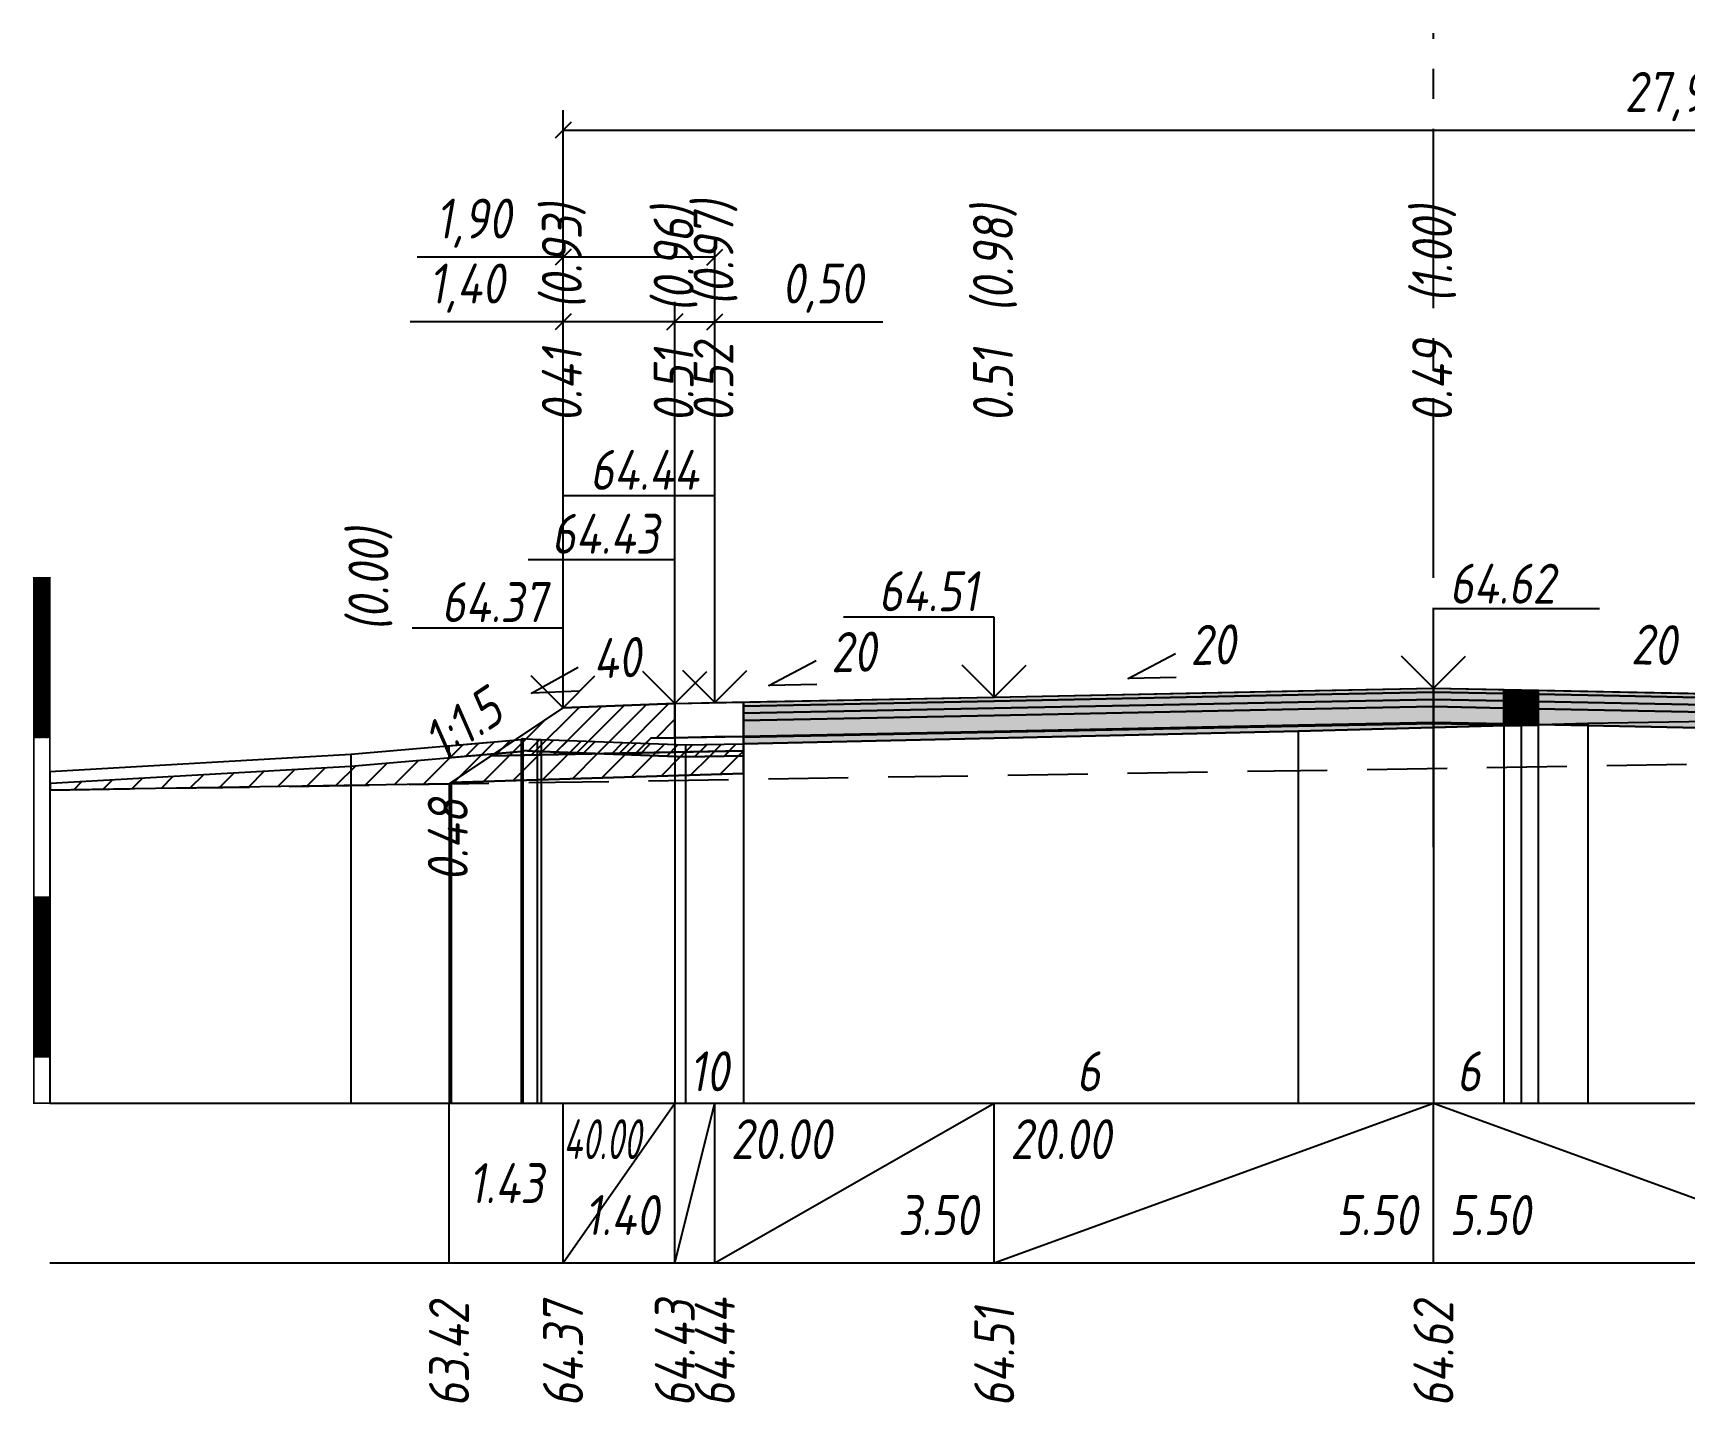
# Model space of a CAD drawing. Extents: x -717 to 1451, y -133302 to 233.
# Drawn here: x 78.9 to 182.4, y -128918.8 to -128833 of the extents above; entities that cross this region are included whole.
import ezdxf
from ezdxf.enums import TextEntityAlignment as Align

# ---------------------------------------------------------------- set-up
doc = ezdxf.new("R2010")
doc.units = 0
doc.linetypes.add('осевая2', pattern=[1.125, 0.75, -0.125, 0.125, -0.125])
doc.linetypes.add('штриховая', pattern=[0.75, 0.5, -0.25])
for name, color, linetype in [('Интерполированный поперечник', 2, 'Continuous'), ('Код_514', 1, 'Continuous'), ('Контур_0', 7, 'Continuous'), ('Контур_2564', 7, 'Continuous'), ('Контур_2660', 7, 'Continuous'), ('Контур_2665', 7, 'Continuous'), ('Контур_400', 7, 'Continuous'), ('Контур_508', 7, 'Continuous'), ('Контур_512', 7, 'Continuous'), ('Контур_513', 7, 'Continuous'), ('Красный поперечник', 1, 'Continuous'), ('Линейка абсолютных высот', 7, 'Continuous'), ('Объём_2501', 7, 'Continuous'), ('Объём_2564', 7, 'Continuous'), ('Объём_2650', 7, 'Continuous'), ('Объём_2660', 7, 'Continuous'), ('Объём_2661', 7, 'Continuous'), ('Объём_2665', 7, 'Continuous'), ('Объём_2666', 7, 'Continuous'), ('Объём_2667', 7, 'Continuous'), ('Объём_2668', 7, 'Continuous'), ('Объём_2669', 7, 'Continuous'), ('Объём_2675', 7, 'Continuous'), ('Объём_2753', 7, 'Continuous'), ('Ось', 1, 'осевая2'), ('Откосы', 7, 'Continuous'), ('Отметки покрытия', 7, 'Continuous'), ('Рабочие отметки', 7, 'Continuous'), ('Рабочие отметки доп.', 7, 'Continuous'), ('Слои выравнивания', 7, 'Continuous'), ('Таблица', 7, 'Continuous'), ('Уклоны проезжей части', 7, 'Continuous'), ('Черный поперечник', 3, 'Continuous')]:
    doc.layers.add(name, color=color, linetype=linetype)
for name, color, linetype, true_color in [('Контур_2540', 2, 'Continuous', 0xffff00), ('Контур_2560', 2, 'Continuous', 0xffff00), ('Контур_2561', 7, 'Continuous', 0xff8040), ('Контур_2562', 3, 'Continuous', 0x00ff00), ('Контур_2563', 7, 'Continuous', 0xff8000), ('Контур_2725', 7, 'Continuous', 0x323232), ('Контур_2736', 4, 'Continuous', 0x00ffff), ('Контур_2737', 4, 'Continuous', 0x00ffff), ('Контур_2738', 4, 'Continuous', 0x00ffff), ('Контур_2739', 4, 'Continuous', 0x00ffff), ('Контур_2741', 4, 'Continuous', 0x00ffff), ('Контур_2742', 4, 'Continuous', 0x00ffff), ('Контур_2743', 4, 'Continuous', 0x00ffff), ('Контур_2744', 7, 'Continuous', 0xa4ffff), ('Контур_2745', 7, 'Continuous', 0xa4ffff), ('Контур_2747', 4, 'Continuous', 0x00ffff), ('Контур_2748', 4, 'Continuous', 0x00ffff), ('Контур_2749', 4, 'Continuous', 0x00ffff), ('Контур_2750', 4, 'Continuous', 0x00ffff), ('Контур_2751', 4, 'Continuous', 0x00ffff), ('Контур_2752', 4, 'Continuous', 0x00ffff), ('Контур_2760', 7, 'Continuous', 0x323232), ('Контур_2761', 7, 'Continuous', 0x323232), ('Контур_2762', 7, 'Continuous', 0x323232), ('Контур_2763', 7, 'Continuous', 0x323232), ('Контур_2764', 7, 'Continuous', 0x323232), ('Контур_2765', 7, 'Continuous', 0x323232), ('Контур_402', 7, 'Continuous', 0xff6464), ('Контур_703', 4, 'Continuous', 0x00ffff), ('Контур_705', 4, 'Continuous', 0x00ffff), ('Контур_707', 4, 'Continuous', 0x00ffff), ('Контур_720', 131, 'Continuous', 0xaaffff), ('Объём_2500', 7, 'Continuous', 0xc0c0c0), ('Объём_2520', 7, 'Continuous', 0x80ffff), ('Объём_2540', 2, 'Continuous', 0xffff00), ('Объём_2560', 2, 'Continuous', 0xffff00), ('Объём_2561', 7, 'Continuous', 0xff8040), ('Объём_2562', 3, 'Continuous', 0x00ff00), ('Объём_2563', 7, 'Continuous', 0xff8000), ('Объём_2570', 7, 'Continuous', 0x80ff00), ('Объём_2600', 7, 'Continuous', 0x808000), ('Объём_2746', 2, 'Continuous', 0xffff00)]:
    doc.layers.add(name, color=color, linetype=linetype, true_color=true_color)
doc.styles.get("Standard").update_dxf_attribs({"font": 'txt', "height": 2.5})
doc.styles.add('М', font='romand.shx', dxfattribs={"width": 0.8, "oblique": 10, "height": 2.5})
doc.dimstyles.new('ISO-25', dxfattribs={"dimtxt": 2.5, "dimasz": 2.5, "dimexe": 1.25, "dimexo": 0.625, "dimtad": 1, "dimtxsty": 'Standard', "dimcen": 2.5, "dimadec": 0, "dimazin": 0, "dimtfac": 1, "dimtmove": 0, "dimatfit": 3, "dimfxl": 1, "dimarcsym": 0})
pattern_1 = [(45.000001252, (0, 0), (-0.026516505928, 0.026516504769), []), (135.00000034, (0, 0), (-0.02651650519, -0.026516505506), [])]

# ---------------------------------------------------------------- blocks, each defined once
blk = doc.blocks.new('_Oblique')
at = {"color": 0, "linetype": 'ByBlock', "lineweight": -2}
blk.add_line((-0.5, -0.5), (0.5, 0.5), dxfattribs=at)
blk = doc.blocks.new('*D4022')
at = {"color": 0, "lineweight": -2, "transparency": 16777216}
for p, q in [((112.14, -128874.68), (112.14, -128849.82)), ((119.14, -128874.4), (119.14, -128849.82)), ((112.14, -128851.07), (102.57, -128851.07)), ((119.14, -128851.07), (112.14, -128851.07))]:
    blk.add_line(p, q, dxfattribs=at)
at = {"layer": 'Defpoints', "color": 0, "transparency": 16777216}
for p in [(119.14, -128851.07), (112.14, -128875.3), (119.14, -128875.02)]:
    blk.add_point(p, dxfattribs=at)
at = {"color": 0, "lineweight": -2, "transparency": 16777216, "rotation": 180}
blk.add_blockref('_Oblique', (112.14, -128851.07), dxfattribs=at)
at = {"color": 0, "lineweight": -2, "transparency": 16777216}
blk.add_blockref('_Oblique', (119.14, -128851.07), dxfattribs=at)
at = {"color": 0, "transparency": 16777216, "insert": (106.11, -128848.96), "char_height": 2.5, "width": 8.75, "attachment_point": 5, "style": 'М'}
blk.add_mtext('1,40', dxfattribs=at)
blk = doc.blocks.new('*D4024')
at = {"color": 0, "lineweight": -2, "transparency": 16777216}
for p, q in [((119.14, -128874.4), (119.14, -128849.82)), ((121.64, -128874.35), (121.64, -128849.82)), ((119.14, -128851.07), (121.64, -128851.07)), ((121.64, -128851.07), (132.16, -128851.07))]:
    blk.add_line(p, q, dxfattribs=at)
at = {"layer": 'Defpoints', "color": 0, "transparency": 16777216}
for p in [(121.64, -128851.07), (121.64, -128874.97), (119.14, -128875.02)]:
    blk.add_point(p, dxfattribs=at)
at = {"color": 0, "lineweight": -2, "transparency": 16777216, "rotation": 180}
blk.add_blockref('_Oblique', (119.14, -128851.07), dxfattribs=at)
at = {"color": 0, "lineweight": -2, "transparency": 16777216}
blk.add_blockref('_Oblique', (121.64, -128851.07), dxfattribs=at)
at = {"color": 0, "transparency": 16777216, "insert": (128.39, -128848.96), "char_height": 2.5, "width": 9.1667, "attachment_point": 5, "style": 'М'}
blk.add_mtext('0,50', dxfattribs=at)
blk = doc.blocks.new('*D4027')
at = {"color": 0, "lineweight": -2, "transparency": 16777216}
for p, q in [((112.14, -128874.68), (112.14, -128845.76)), ((121.64, -128874.35), (121.64, -128845.76)), ((112.14, -128847.01), (103, -128847.01)), ((121.64, -128847.01), (112.14, -128847.01))]:
    blk.add_line(p, q, dxfattribs=at)
at = {"layer": 'Defpoints', "color": 0, "transparency": 16777216}
for p in [(121.64, -128847.01), (121.64, -128874.97), (112.14, -128875.3)]:
    blk.add_point(p, dxfattribs=at)
at = {"color": 0, "lineweight": -2, "transparency": 16777216, "rotation": 180}
blk.add_blockref('_Oblique', (112.14, -128847.01), dxfattribs=at)
at = {"color": 0, "lineweight": -2, "transparency": 16777216}
blk.add_blockref('_Oblique', (121.64, -128847.01), dxfattribs=at)
at = {"color": 0, "transparency": 16777216, "insert": (106.54, -128844.89), "char_height": 2.5, "width": 8.75, "attachment_point": 5, "style": 'М'}
blk.add_mtext('1,90', dxfattribs=at)
blk = doc.blocks.new('*D4028')
at = {"color": 0, "lineweight": -2, "transparency": 16777216}
for p, q in [((112.14, -128874.68), (112.14, -128837.82)), ((251.64, -128875.5), (251.64, -128837.82)), ((112.14, -128839.07), (251.64, -128839.07))]:
    blk.add_line(p, q, dxfattribs=at)
at = {"layer": 'Defpoints', "color": 0, "transparency": 16777216}
for p in [(251.64, -128839.07), (112.14, -128875.3), (251.64, -128876.12)]:
    blk.add_point(p, dxfattribs=at)
at = {"color": 0, "lineweight": -2, "transparency": 16777216, "rotation": 180}
blk.add_blockref('_Oblique', (112.14, -128839.07), dxfattribs=at)
at = {"color": 0, "lineweight": -2, "transparency": 16777216}
blk.add_blockref('_Oblique', (251.64, -128839.07), dxfattribs=at)
at = {"color": 0, "transparency": 16777216, "insert": (181.89, -128836.96), "char_height": 2.5, "width": 12.0833, "attachment_point": 5, "style": 'М'}
blk.add_mtext('27,90', dxfattribs=at)

msp = doc.modelspace()

# ---------------------------------------------------------------- hatches: boundary and pattern name
at = {"layer": 'Линейка абсолютных высот'}
h = msp.add_hatch(dxfattribs=at)
h.set_pattern_fill('ANSI37', scale=0.3, style=0)
h.set_pattern_definition(pattern_1)
h.paths.add_polyline_path([(80, -128877.087), (80, -128867.087), (79, -128867.087), (79, -128877.087)])
h = msp.add_hatch(dxfattribs=at)
h.set_pattern_fill('ANSI37', scale=0.3, style=0)
h.set_pattern_definition(pattern_1)
h.paths.add_polyline_path([(80, -128897.087), (80, -128887.087), (79, -128887.087), (79, -128897.087)])
at = {"layer": 'Объём_2563'}
h = msp.add_hatch(dxfattribs=at)
h.set_pattern_fill('ANSI31', color=256, scale=0.3)
h.paths.add_polyline_path([(112.138, -128875.241), (119.138, -128874.961), (119.138, -128877.111), (117.638, -128877.141), (116.72, -128878.06), (107.638, -128878.241)])
at = {"layer": 'Объём_2570'}
h = msp.add_hatch(dxfattribs=at)
h.set_pattern_fill('ANSI31', color=256, scale=0.2)
h.paths.add_polyline_path([(123.436, -128878.246), (119.808, -128878.303), (110.762, -128877.966), (110.509, -128877.973), (109.619, -128877.919), (109.514, -128877.978), (105, -128878.36), (105, -128877.61), (109.514, -128877.228), (109.619, -128877.169), (110.509, -128877.223), (110.762, -128877.216), (119.808, -128877.553), (123.436, -128877.496)])
h.paths.add_polyline_path([(226.106, -128875.851), (255.116, -128876.033), (255.116, -128876.783), (226.106, -128876.603)])
at = {"layer": 'Объём_2600'}
h = msp.add_hatch(dxfattribs=at)
h.set_pattern_fill('ANSI31', color=6, scale=0.4)
h.paths.add_polyline_path([(80.05, -128879.964), (98.85, -128878.882), (109.514, -128877.978), (109.619, -128877.919), (110.509, -128877.973), (110.762, -128877.966), (119.808, -128878.303), (123.436, -128878.246), (123.436, -128879.357), (105.141, -128879.906), (105, -128880), (80.05, -128880.394)])
h.paths.add_polyline_path([(255.116, -128880.715), (234.138, -128880.086), (234.138, -128876.649), (246.404, -128876.724), (280.116, -128876.953), (280.116, -128877.235), (255.116, -128877.629)])
at = {"layer": 'Слои выравнивания'}
for color, points in [(2, [(123.436, -128874.875), (139.138, -128874.561), (158.163, -128874.181), (166.638, -128874.011), (166.638, -128874.261), (158.163, -128874.431), (139.138, -128874.811), (123.436, -128875.125)]), (3, [(123.436, -128875.125), (139.138, -128874.811), (158.163, -128874.431), (166.638, -128874.261), (166.638, -128874.711), (158.163, -128874.881), (139.138, -128875.261), (123.436, -128875.575)]), (4, [(123.436, -128875.575), (139.138, -128875.261), (158.163, -128874.881), (166.638, -128874.711), (166.638, -128875.161), (158.163, -128875.331), (139.138, -128875.711), (123.436, -128876.025)]), (2, [(166.638, -128874.011), (171.057, -128874.1), (171.057, -128874.35), (166.638, -128874.261)]), (3, [(166.638, -128874.261), (171.057, -128874.35), (171.057, -128874.8), (166.638, -128874.711)]), (4, [(166.638, -128874.711), (171.057, -128874.8), (171.057, -128875.25), (166.638, -128875.161)]), (2, [(171.057, -128874.1), (172.128, -128874.121), (172.128, -128874.371), (171.057, -128874.35)]), (3, [(171.057, -128874.35), (172.128, -128874.371), (172.128, -128874.821), (171.057, -128874.8)]), (4, [(171.057, -128874.8), (172.128, -128874.821), (172.128, -128875.271), (171.057, -128875.25)]), (2, [(172.128, -128874.121), (173.199, -128874.142), (173.199, -128874.392), (172.128, -128874.371)]), (3, [(172.128, -128874.371), (173.199, -128874.392), (173.199, -128874.842), (172.128, -128874.821)]), (4, [(172.128, -128874.821), (173.199, -128874.842), (173.199, -128875.292), (172.128, -128875.271)]), (2, [(173.199, -128874.142), (176.315, -128874.205), (194.138, -128874.561), (199.587, -128874.67), (200.356, -128874.686), (209.808, -128874.875), (211.638, -128874.911), (222.512, -128875.129), (226.106, -128875.201), (226.106, -128875.451), (222.512, -128875.379), (211.638, -128875.161), (209.808, -128875.125), (200.356, -128874.936), (199.587, -128874.92), (194.138, -128874.811), (176.315, -128874.455), (173.199, -128874.392)]), (3, [(173.199, -128874.392), (176.315, -128874.455), (194.138, -128874.811), (199.587, -128874.92), (200.356, -128874.936), (209.808, -128875.125), (211.638, -128875.161), (222.512, -128875.379), (226.106, -128875.451), (226.106, -128875.901), (222.512, -128875.829), (211.638, -128875.611), (209.808, -128875.575), (200.356, -128875.386), (199.587, -128875.37), (194.138, -128875.261), (176.315, -128874.905), (173.199, -128874.842)]), (4, [(173.199, -128874.842), (176.315, -128874.905), (194.138, -128875.261), (199.587, -128875.37), (200.356, -128875.386), (209.808, -128875.575), (211.638, -128875.611), (222.512, -128875.829), (226.106, -128875.901), (226.106, -128876.351), (222.512, -128876.279), (211.638, -128876.061), (209.808, -128876.025), (200.356, -128875.836), (199.587, -128875.82), (194.138, -128875.711), (176.315, -128875.355), (173.199, -128875.292)]), (5, [(123.436, -128876.025), (139.138, -128875.711), (158.163, -128875.331), (166.638, -128875.161), (166.638, -128876.161), (158.163, -128876.331), (139.138, -128876.711), (123.436, -128877.025)]), (5, [(166.638, -128875.161), (171.057, -128875.25), (171.057, -128876.25), (166.638, -128876.161)]), (5, [(171.057, -128875.25), (172.128, -128875.271), (172.128, -128876.271), (171.057, -128876.25)]), (5, [(172.128, -128875.271), (173.199, -128875.292), (173.199, -128876.292), (172.128, -128876.271)]), (5, [(173.199, -128875.292), (176.315, -128875.355), (194.138, -128875.711), (199.587, -128875.82), (200.356, -128875.836), (209.808, -128876.025), (211.638, -128876.061), (222.512, -128876.279), (226.106, -128876.351), (226.106, -128877.351), (222.512, -128877.279), (211.638, -128877.061), (209.808, -128877.025), (200.356, -128876.836), (199.587, -128876.82), (194.138, -128876.711), (176.315, -128876.355), (173.199, -128876.292)]), (7, [(123.436, -128877.025), (139.138, -128876.711), (158.163, -128876.331), (166.638, -128876.161), (166.638, -128876.211), (158.163, -128876.381), (139.138, -128876.761), (123.436, -128877.075)]), (6, [(123.436, -128877.075), (139.138, -128876.761), (158.163, -128876.381), (166.638, -128876.211), (166.638, -128876.467), (158.163, -128876.694), (139.138, -128877.133), (123.436, -128877.496)]), (7, [(166.638, -128876.161), (171.057, -128876.25), (171.057, -128876.3), (166.638, -128876.211)]), (6, [(166.638, -128876.211), (171.057, -128876.3), (171.057, -128876.35), (166.638, -128876.467)]), (7, [(171.057, -128876.25), (172.128, -128876.271), (172.128, -128876.321), (171.057, -128876.3)]), (6, [(171.057, -128876.3), (172.128, -128876.321), (172.128, -128876.371), (171.057, -128876.35)]), (7, [(172.128, -128876.271), (173.199, -128876.292), (173.199, -128876.342), (172.128, -128876.321)])]:
    msp.add_hatch(color=color, dxfattribs=at).paths.add_polyline_path(points)

# ---------------------------------------------------------------- linework, layer by layer
at = {"layer": 'Интерполированный поперечник', "linetype": 'штриховая', "ltscale": 10, "flags": 128}
msp.add_lwpolyline([(80, -128880.395), (280.116, -128877.235)], dxfattribs=at)
at = {"layer": 'Код_514'}
for p, q in [((105, -128910), (105, -128900)), ((112.138, -128910), (112.138, -128900)), ((112.138, -128910), (119.138, -128900)), ((119.138, -128910), (119.138, -128900)), ((119.138, -128910), (121.638, -128900)), ((121.638, -128910), (121.638, -128900)), ((121.638, -128910), (139.138, -128900)), ((139.138, -128910), (139.138, -128900)), ((139.138, -128910), (166.638, -128900)), ((166.638, -128910), (166.638, -128900)), ((166.638, -128900), (194.138, -128910))]:
    msp.add_line(p, q, dxfattribs=at)
at = {"layer": 'Контур_0', "flags": 128}
for points in [[(121.638, -128877.061), (119.138, -128877.111), (119.138, -128874.961), (123.436, -128874.875), (123.436, -128877.025), (121.638, -128877.061), (121.638, -128877.061)], [(112.138, -128875.241), (105, -128880), (105, -128880), (105, -128880), (105, -128880), (105, -128880), (105, -128880), (105, -128880), (105, -128880), (105, -128880), (105, -128880), (105, -128880), (105, -128880), (105, -128880), (105, -128880), (105, -128880)], [(112.138, -128875.241), (105, -128880), (105, -128880), (105, -128880), (105, -128880), (105, -128880), (105, -128880), (105, -128880), (105, -128880), (105, -128880), (105, -128880), (105, -128880), (105, -128880), (105, -128880), (105, -128880), (105, -128880), (105, -128880), (105, -128880), (105, -128880), (105, -128880), (105, -128880), (105, -128880), (105, -128880), (105, -128880), (105, -128880), (105, -128880), (105, -128880), (105, -128880), (105, -128880), (105, -128880)]]:
    msp.add_lwpolyline(points, dxfattribs=at)
at = {"layer": 'Контур_0', "color": 250, "flags": 128}
for points in [[(117.638, -128877.141), (123.436, -128877.025), (123.436, -128877.925), (116.72, -128878.06), (117.638, -128877.141), (117.638, -128877.141)], [(107.638, -128878.241), (116.72, -128878.06), (117.638, -128877.141), (119.138, -128877.111)]]:
    msp.add_lwpolyline(points, dxfattribs=at)
at = {"layer": 'Контур_2540', "flags": 128}
msp.add_lwpolyline([(123.436, -128879.357), (105.141, -128879.906), (107.638, -128878.241), (123.436, -128877.925), (123.436, -128879.357), (123.436, -128879.357)], dxfattribs=at)
at = {"layer": 'Контур_2560', "flags": 128}
msp.add_lwpolyline([(112.138, -128875.241), (112.138, -128875.241), (112.138, -128875.241), (119.138, -128874.961)], dxfattribs=at)
at = {"layer": 'Контур_2561', "flags": 128}
msp.add_lwpolyline([(119.138, -128874.961), (119.138, -128874.961), (112.138, -128875.241), (112.138, -128875.241), (119.138, -128874.961)], dxfattribs=at)
at = {"layer": 'Контур_2562', "flags": 128}
msp.add_lwpolyline([(112.138, -128875.241), (112.138, -128875.241), (112.138, -128875.241), (112.138, -128875.241), (112.138, -128875.241)], dxfattribs=at)
at = {"layer": 'Контур_2563', "color": 250, "flags": 128}
msp.add_lwpolyline([(112.138, -128875.241), (119.138, -128874.961), (119.138, -128877.111), (117.638, -128877.141), (116.72, -128878.06), (107.638, -128878.241), (112.138, -128875.241), (112.138, -128875.241)], dxfattribs=at)
at = {"layer": 'Контур_2564', "flags": 128}
msp.add_lwpolyline([(112.138, -128875.241), (119.138, -128874.961)], dxfattribs=at)
at = {"layer": 'Контур_2660', "flags": 128}
msp.add_lwpolyline([(105.141, -128879.906), (123.436, -128879.357)], dxfattribs=at)
at = {"layer": 'Контур_2665', "flags": 128}
msp.add_lwpolyline([(112.138, -128875.241), (112.138, -128875.241)], dxfattribs=at)
at = {"layer": 'Контур_2725', "flags": 128}
msp.add_lwpolyline([(123.436, -128877.496), (139.138, -128877.133), (158.163, -128876.694), (166.638, -128876.467), (171.057, -128876.35), (172.128, -128876.371), (172.128, -128876.321), (173.199, -128876.342), (173.199, -128876.292), (176.315, -128876.355), (194.138, -128876.711), (199.587, -128876.82), (200.356, -128876.836), (209.808, -128877.025), (211.638, -128877.061), (222.512, -128877.279), (226.106, -128877.351)], dxfattribs=at)
at = {"layer": 'Контур_2736', "flags": 128}
msp.add_lwpolyline([(112.138, -128875.241), (105, -128880)], dxfattribs=at)
at = {"layer": 'Контур_2737', "flags": 128}
msp.add_lwpolyline([(105, -128880), (105, -128880)], dxfattribs=at)
at = {"layer": 'Контур_2738', "flags": 128}
msp.add_lwpolyline([(105, -128880), (105, -128880)], dxfattribs=at)
at = {"layer": 'Контур_2739', "flags": 128}
msp.add_lwpolyline([(105, -128880), (105, -128880)], dxfattribs=at)
at = {"layer": 'Контур_2741', "flags": 128}
msp.add_lwpolyline([(105, -128880), (105, -128880)], dxfattribs=at)
at = {"layer": 'Контур_2742', "flags": 128}
msp.add_lwpolyline([(105, -128880), (105, -128880)], dxfattribs=at)
at = {"layer": 'Контур_2743', "flags": 128}
msp.add_lwpolyline([(105, -128880), (105, -128880)], dxfattribs=at)
at = {"layer": 'Контур_2744', "flags": 128}
msp.add_lwpolyline([(105, -128880), (105, -128880)], dxfattribs=at)
msp.add_lwpolyline([(105, -128880), (105, -128880)], dxfattribs=at)
msp.add_lwpolyline([(105, -128880), (105, -128880)], dxfattribs=at)
msp.add_lwpolyline([(105, -128880), (105, -128880)], dxfattribs=at)
msp.add_lwpolyline([(105, -128880), (105, -128880)], dxfattribs=at)
msp.add_lwpolyline([(105, -128880), (105, -128880)], dxfattribs=at)
at = {"layer": 'Контур_2745', "flags": 128}
msp.add_lwpolyline([(105, -128880), (105, -128880)], dxfattribs=at)
msp.add_lwpolyline([(105, -128880), (105, -128880)], dxfattribs=at)
msp.add_lwpolyline([(105, -128880), (105, -128880)], dxfattribs=at)
msp.add_lwpolyline([(105, -128880), (105, -128880)], dxfattribs=at)
msp.add_lwpolyline([(105, -128880), (105, -128880)], dxfattribs=at)
msp.add_lwpolyline([(105, -128880), (105, -128880)], dxfattribs=at)
at = {"layer": 'Контур_2747', "flags": 128}
msp.add_lwpolyline([(105, -128880), (105, -128880)], dxfattribs=at)
at = {"layer": 'Контур_2748', "flags": 128}
msp.add_lwpolyline([(105, -128880), (105, -128880)], dxfattribs=at)
at = {"layer": 'Контур_2749', "flags": 128}
msp.add_lwpolyline([(105, -128880), (105, -128880)], dxfattribs=at)
at = {"layer": 'Контур_2750', "flags": 128}
msp.add_lwpolyline([(105, -128880), (105, -128880)], dxfattribs=at)
at = {"layer": 'Контур_2751', "flags": 128}
msp.add_lwpolyline([(105, -128880), (105, -128880)], dxfattribs=at)
at = {"layer": 'Контур_2752', "flags": 128}
msp.add_lwpolyline([(105, -128880), (105, -128880)], dxfattribs=at)
at = {"layer": 'Контур_2760', "flags": 128}
msp.add_lwpolyline([(123.436, -128874.875), (139.138, -128874.561), (158.163, -128874.181), (166.638, -128874.011), (171.057, -128874.1), (172.128, -128874.121), (173.199, -128874.142), (176.315, -128874.205), (194.138, -128874.561), (199.587, -128874.67), (200.356, -128874.686), (209.808, -128874.875), (211.638, -128874.911), (222.512, -128875.129), (226.106, -128875.201)], dxfattribs=at)
at = {"layer": 'Контур_2761', "flags": 128}
msp.add_lwpolyline([(123.436, -128875.125), (139.138, -128874.811), (158.163, -128874.431), (166.638, -128874.261), (171.057, -128874.35), (172.128, -128874.371), (173.199, -128874.392), (176.315, -128874.455), (194.138, -128874.811), (199.587, -128874.92), (200.356, -128874.936), (209.808, -128875.125), (211.638, -128875.161), (222.512, -128875.379), (226.106, -128875.451)], dxfattribs=at)
at = {"layer": 'Контур_2762', "flags": 128}
msp.add_lwpolyline([(123.436, -128875.575), (139.138, -128875.261), (158.163, -128874.881), (166.638, -128874.711), (171.057, -128874.8), (172.128, -128874.821), (173.199, -128874.842), (176.315, -128874.905), (194.138, -128875.261), (199.587, -128875.37), (200.356, -128875.386), (209.808, -128875.575), (211.638, -128875.611), (222.512, -128875.829), (226.106, -128875.901)], dxfattribs=at)
at = {"layer": 'Контур_2763', "flags": 128}
msp.add_lwpolyline([(123.436, -128876.025), (139.138, -128875.711), (158.163, -128875.331), (166.638, -128875.161), (171.057, -128875.25), (172.128, -128875.271), (173.199, -128875.292), (176.315, -128875.355), (194.138, -128875.711), (199.587, -128875.82), (200.356, -128875.836), (209.808, -128876.025), (211.638, -128876.061), (222.512, -128876.279), (226.106, -128876.351)], dxfattribs=at)
at = {"layer": 'Контур_2764', "flags": 128}
msp.add_lwpolyline([(123.436, -128877.025), (139.138, -128876.711), (158.163, -128876.331), (166.638, -128876.161), (171.057, -128876.25), (172.128, -128876.271), (173.199, -128876.292)], dxfattribs=at)
at = {"layer": 'Контур_2765', "flags": 128}
msp.add_lwpolyline([(123.436, -128877.075), (139.138, -128876.761), (158.163, -128876.381), (166.638, -128876.211), (171.057, -128876.3), (172.128, -128876.321)], dxfattribs=at)
at = {"layer": 'Контур_400', "flags": 128}
for points in [[(119.138, -128874.961), (121.638, -128874.911), (121.638, -128874.911), (121.638, -128874.911), (121.638, -128874.911), (121.638, -128874.911), (121.638, -128874.911), (139.138, -128874.561), (166.638, -128874.011)], [(166.638, -128874.011), (194.138, -128874.561), (211.638, -128874.911), (211.638, -128874.911), (211.638, -128874.911), (211.638, -128874.911), (231.638, -128875.311), (231.638, -128875.311), (234.138, -128875.361)]]:
    msp.add_lwpolyline(points, dxfattribs=at)
at = {"layer": 'Контур_402', "flags": 128}
msp.add_lwpolyline([(105.141, -128879.906), (123.436, -128879.357), (123.436, -128877.496), (158.163, -128876.694), (166.638, -128876.467), (171.057, -128876.35), (172.128, -128876.371), (172.128, -128876.321), (173.199, -128876.342), (173.199, -128876.292), (226.106, -128877.351), (226.106, -128875.201), (231.638, -128875.311), (234.138, -128875.361), (234.138, -128880.086), (255.116, -128880.715)], dxfattribs=at)
at = {"layer": 'Контур_508', "flags": 128}
msp.add_lwpolyline([(105, -128880), (105.141, -128879.906), (123.436, -128879.357), (123.436, -128877.496), (158.163, -128876.694), (166.638, -128876.467), (171.057, -128876.35), (172.128, -128876.371), (172.128, -128876.321), (173.199, -128876.342), (173.199, -128876.292), (226.106, -128877.351), (226.106, -128875.201), (231.638, -128875.311), (234.138, -128875.361), (234.138, -128880.086), (255.116, -128880.715)], dxfattribs=at)
at = {"layer": 'Контур_512', "flags": 128}
msp.add_lwpolyline([(105, -128880), (105.141, -128879.906), (123.436, -128879.357)], dxfattribs=at)
at = {"layer": 'Контур_513', "flags": 128}
msp.add_lwpolyline([(105, -128880), (105.141, -128879.906), (123.436, -128879.357), (123.436, -128877.496), (158.163, -128876.694), (166.638, -128876.467), (171.057, -128876.35), (172.128, -128876.371), (172.128, -128876.321), (173.199, -128876.342), (173.199, -128876.292), (226.106, -128877.351), (226.106, -128875.201), (231.638, -128875.311), (234.138, -128875.361), (234.138, -128880.086), (255.116, -128880.715)], dxfattribs=at)
at = {"layer": 'Контур_703', "flags": 128}
for points in [[(112.138, -128875.241), (105, -128880)], [(105, -128880), (105, -128880)]]:
    msp.add_lwpolyline(points, dxfattribs=at)
at = {"layer": 'Контур_705', "flags": 128}
msp.add_lwpolyline([(105, -128880), (105, -128880)], dxfattribs=at)
at = {"layer": 'Контур_707', "flags": 128}
msp.add_lwpolyline([(105, -128880), (105, -128880)], dxfattribs=at)
at = {"layer": 'Контур_720', "flags": 128}
msp.add_lwpolyline([(105, -128880), (105, -128880)], dxfattribs=at)
at = {"layer": 'Красный поперечник'}
for p, q in [((112.138, -128875.241), (119.138, -128874.961)), ((119.138, -128874.961), (121.638, -128874.911)), ((121.638, -128874.911), (139.138, -128874.561)), ((139.138, -128874.561), (166.638, -128874.011)), ((166.638, -128874.011), (194.138, -128874.561)), ((105, -128880), (112.138, -128875.241)), ((105, -128880), (105, -128900)), ((105.141, -128879.906), (105.141, -128900)), ((123.436, -128879.357), (123.436, -128900))]:
    msp.add_line(p, q, dxfattribs=at)
at = {"layer": 'Линейка абсолютных высот', "color": 7, "const_width": 0.1, "flags": 128}
for points in [[(80, -128877.087), (80, -128867.087), (79, -128867.087), (79, -128877.087), (80, -128877.087)], [(80, -128887.087), (80, -128877.087), (79, -128877.087), (79, -128887.087), (80, -128887.087)], [(80, -128897.087), (80, -128887.087), (79, -128887.087), (79, -128897.087), (80, -128897.087)], [(80, -128900), (80, -128897.087), (79, -128897.087), (79, -128900), (80, -128900)]]:
    msp.add_lwpolyline(points, dxfattribs=at)
at = {"layer": 'Объём_2500', "flags": 128}
msp.add_lwpolyline([(121.638, -128877.061), (119.138, -128877.111), (119.138, -128874.961), (123.436, -128874.875), (123.436, -128877.025), (121.638, -128877.061), (121.638, -128877.061)], dxfattribs=at)
at = {"layer": 'Объём_2501', "flags": 128}
for points in [[(119.138, -128874.961), (121.638, -128874.911), (121.638, -128874.911), (121.638, -128874.911), (121.638, -128874.911), (121.638, -128874.911), (121.638, -128874.911), (139.138, -128874.561), (166.638, -128874.011)], [(166.638, -128874.011), (194.138, -128874.561), (211.638, -128874.911), (211.638, -128874.911), (211.638, -128874.911), (211.638, -128874.911), (231.638, -128875.311), (231.638, -128875.311), (234.138, -128875.361)]]:
    msp.add_lwpolyline(points, dxfattribs=at)
at = {"layer": 'Объём_2520', "color": 250, "flags": 128}
msp.add_lwpolyline([(117.638, -128877.141), (123.436, -128877.025), (123.436, -128877.925), (116.72, -128878.06), (117.638, -128877.141), (117.638, -128877.141)], dxfattribs=at)
at = {"layer": 'Объём_2540', "flags": 128}
msp.add_lwpolyline([(123.436, -128879.357), (105.141, -128879.906), (107.638, -128878.241), (123.436, -128877.925), (123.436, -128879.357), (123.436, -128879.357)], dxfattribs=at)
at = {"layer": 'Объём_2560', "flags": 128}
msp.add_lwpolyline([(112.138, -128875.241), (112.138, -128875.241), (112.138, -128875.241), (119.138, -128874.961)], dxfattribs=at)
at = {"layer": 'Объём_2561', "flags": 128}
msp.add_lwpolyline([(119.138, -128874.961), (119.138, -128874.961), (112.138, -128875.241), (112.138, -128875.241), (119.138, -128874.961)], dxfattribs=at)
at = {"layer": 'Объём_2562', "flags": 128}
msp.add_lwpolyline([(112.138, -128875.241), (112.138, -128875.241), (112.138, -128875.241), (112.138, -128875.241), (112.138, -128875.241)], dxfattribs=at)
at = {"layer": 'Объём_2563', "color": 250, "flags": 128}
msp.add_lwpolyline([(112.138, -128875.241), (119.138, -128874.961), (119.138, -128877.111), (117.638, -128877.141), (116.72, -128878.06), (107.638, -128878.241), (112.138, -128875.241), (112.138, -128875.241)], dxfattribs=at)
at = {"layer": 'Объём_2564', "flags": 128}
msp.add_lwpolyline([(112.138, -128875.241), (119.138, -128874.961)], dxfattribs=at)
at = {"layer": 'Объём_2570', "flags": 128}
msp.add_lwpolyline([(123.436, -128878.246), (123.436, -128878.246), (119.808, -128878.303), (110.762, -128877.966), (110.509, -128877.973), (109.619, -128877.919), (109.514, -128877.978), (105, -128878.36), (105, -128877.61), (109.514, -128877.228), (109.619, -128877.169), (110.509, -128877.223), (110.762, -128877.216), (119.808, -128877.553), (123.436, -128877.496), (123.436, -128878.246), (123.436, -128878.246)], dxfattribs=at)
at = {"layer": 'Объём_2650', "color": 6, "flags": 128}
msp.add_lwpolyline([(80.05, -128879.964), (98.85, -128878.882), (109.514, -128877.978), (109.619, -128877.919), (110.509, -128877.973), (110.762, -128877.966), (119.808, -128878.303), (123.436, -128878.246), (123.436, -128879.357), (105.141, -128879.906), (105, -128880), (80.05, -128880.394), (80.05, -128879.964), (80.05, -128879.964)], dxfattribs=at)
at = {"layer": 'Объём_2660', "flags": 128}
msp.add_lwpolyline([(105.141, -128879.906), (123.436, -128879.357)], dxfattribs=at)
at = {"layer": 'Объём_2661', "flags": 128}
msp.add_lwpolyline([(112.138, -128875.241), (105, -128880)], dxfattribs=at)
at = {"layer": 'Объём_2665', "flags": 128}
msp.add_lwpolyline([(112.138, -128875.241), (112.138, -128875.241)], dxfattribs=at)
at = {"layer": 'Объём_2666', "flags": 128}
msp.add_lwpolyline([(112.138, -128875.241), (105, -128880)], dxfattribs=at)
at = {"layer": 'Объём_2667', "flags": 128}
msp.add_lwpolyline([(105, -128880), (105, -128880)], dxfattribs=at)
msp.add_lwpolyline([(105, -128880), (105, -128880)], dxfattribs=at)
at = {"layer": 'Объём_2668', "flags": 128}
msp.add_lwpolyline([(105, -128880), (105, -128880)], dxfattribs=at)
msp.add_lwpolyline([(105, -128880), (105, -128880)], dxfattribs=at)
at = {"layer": 'Объём_2669', "flags": 128}
msp.add_lwpolyline([(105, -128880), (105, -128880)], dxfattribs=at)
msp.add_lwpolyline([(105, -128880), (105, -128880)], dxfattribs=at)
at = {"layer": 'Объём_2675', "flags": 128}
msp.add_lwpolyline([(105, -128880), (105, -128880)], dxfattribs=at)
msp.add_lwpolyline([(105, -128880), (105, -128880)], dxfattribs=at)
msp.add_lwpolyline([(105, -128880), (105, -128880)], dxfattribs=at)
msp.add_lwpolyline([(105, -128880), (105, -128880)], dxfattribs=at)
msp.add_lwpolyline([(105, -128880), (105, -128880)], dxfattribs=at)
msp.add_lwpolyline([(105, -128880), (105, -128880)], dxfattribs=at)
msp.add_lwpolyline([(105, -128880), (105, -128880)], dxfattribs=at)
msp.add_lwpolyline([(105, -128880), (105, -128880)], dxfattribs=at)
msp.add_lwpolyline([(105, -128880), (105, -128880)], dxfattribs=at)
msp.add_lwpolyline([(105, -128880), (105, -128880)], dxfattribs=at)
msp.add_lwpolyline([(105, -128880), (105, -128880)], dxfattribs=at)
msp.add_lwpolyline([(105, -128880), (105, -128880)], dxfattribs=at)
at = {"layer": 'Объём_2746', "flags": 128}
msp.add_lwpolyline([(123.436, -128879.357), (105.141, -128879.906), (107.818, -128878.122), (109.514, -128877.978), (109.619, -128877.919), (110.509, -128877.973), (110.762, -128877.966), (119.808, -128878.303), (123.436, -128878.246), (123.436, -128879.357), (123.436, -128879.357)], dxfattribs=at)
at = {"layer": 'Объём_2753', "flags": 128}
msp.add_lwpolyline([(123.436, -128874.875), (123.436, -128874.875)], dxfattribs=at)
at = {"layer": 'Ось', "ltscale": 15}
msp.add_line((166.638, -128883.971), (166.638, -128832.982), dxfattribs=at)
at = {"layer": 'Откосы', "color": 1, "flags": 128}
for points in [[(150.519, -128873.333), (147.519, -128873.393), (150.489, -128871.834)], [(113.15, -128874.2), (110.153, -128874.32), (113.09, -128872.701)], [(128.019, -128873.783), (125.019, -128873.843), (127.989, -128872.284)]]:
    msp.add_lwpolyline(points, dxfattribs=at)
at = {"layer": 'Отметки покрытия', "color": 1}
for p, q in [((121.638, -128861.961), (112.138, -128861.961)), ((121.638, -128874.911), (121.638, -128861.961)), ((119.138, -128865.961), (109.96, -128865.961)), ((119.138, -128874.961), (119.138, -128865.961)), ((139.138, -128869.561), (129.702, -128869.561)), ((139.138, -128874.561), (139.138, -128869.561)), ((166.638, -128874.011), (166.638, -128869.011)), ((166.638, -128869.011), (177.043, -128869.011)), ((112.138, -128870.241), (102.686, -128870.241)), ((112.138, -128875.241), (112.138, -128870.241)), ((121.638, -128874.911), (119.638, -128872.911)), ((121.638, -128874.911), (123.638, -128872.911)), ((139.138, -128874.561), (137.138, -128872.561)), ((139.138, -128874.561), (141.138, -128872.561)), ((166.638, -128874.011), (164.638, -128872.011)), ((166.638, -128874.011), (168.638, -128872.011)), ((112.138, -128875.241), (110.138, -128873.241)), ((112.138, -128875.241), (114.138, -128873.241)), ((119.138, -128874.961), (117.138, -128872.961)), ((119.138, -128874.961), (121.138, -128872.961))]:
    msp.add_line(p, q, dxfattribs=at)
at = {"layer": 'Слои выравнивания'}
for p, q in [((119.138, -128874.961), (119.138, -128900)), ((123.436, -128874.875), (123.436, -128900)), ((166.638, -128874.011), (166.638, -128900)), ((171.057, -128874.1), (171.057, -128900)), ((172.128, -128874.121), (172.128, -128900)), ((172.128, -128874.121), (172.128, -128900)), ((173.199, -128874.142), (173.199, -128900)), ((173.199, -128874.142), (173.199, -128900))]:
    msp.add_line(p, q, dxfattribs=at)
at = {"layer": 'Слои выравнивания', "color": 2, "flags": 128}
for points in [[(123.436, -128874.875), (139.138, -128874.561), (158.163, -128874.181), (166.638, -128874.011), (166.638, -128874.261), (158.163, -128874.431), (139.138, -128874.811), (123.436, -128875.125)], [(166.638, -128874.011), (171.057, -128874.1), (171.057, -128874.35), (166.638, -128874.261)], [(171.057, -128874.1), (172.128, -128874.121), (172.128, -128874.371), (171.057, -128874.35)], [(172.128, -128874.121), (172.128, -128874.371)], [(172.128, -128874.121), (173.199, -128874.142), (173.199, -128874.392), (172.128, -128874.371)], [(173.199, -128874.142), (173.199, -128874.392)], [(173.199, -128874.142), (176.315, -128874.205), (194.138, -128874.561), (199.587, -128874.67), (200.356, -128874.686), (209.808, -128874.875), (211.638, -128874.911), (222.512, -128875.129), (226.106, -128875.201), (226.106, -128875.451), (222.512, -128875.379), (211.638, -128875.161), (209.808, -128875.125), (200.356, -128874.936), (199.587, -128874.92), (194.138, -128874.811), (176.315, -128874.455), (173.199, -128874.392)]]:
    msp.add_lwpolyline(points, close=True, dxfattribs=at)
at = {"layer": 'Слои выравнивания', "color": 3, "flags": 128}
for points in [[(123.436, -128875.125), (139.138, -128874.811), (158.163, -128874.431), (166.638, -128874.261), (166.638, -128874.711), (158.163, -128874.881), (139.138, -128875.261), (123.436, -128875.575)], [(166.638, -128874.261), (171.057, -128874.35), (171.057, -128874.8), (166.638, -128874.711)], [(171.057, -128874.35), (172.128, -128874.371), (172.128, -128874.821), (171.057, -128874.8)], [(172.128, -128874.371), (172.128, -128874.821)], [(172.128, -128874.371), (173.199, -128874.392), (173.199, -128874.842), (172.128, -128874.821)], [(173.199, -128874.392), (173.199, -128874.842)], [(173.199, -128874.392), (176.315, -128874.455), (194.138, -128874.811), (199.587, -128874.92), (200.356, -128874.936), (209.808, -128875.125), (211.638, -128875.161), (222.512, -128875.379), (226.106, -128875.451), (226.106, -128875.901), (222.512, -128875.829), (211.638, -128875.611), (209.808, -128875.575), (200.356, -128875.386), (199.587, -128875.37), (194.138, -128875.261), (176.315, -128874.905), (173.199, -128874.842)]]:
    msp.add_lwpolyline(points, close=True, dxfattribs=at)
at = {"layer": 'Слои выравнивания', "color": 4, "flags": 128}
for points in [[(123.436, -128875.575), (139.138, -128875.261), (158.163, -128874.881), (166.638, -128874.711), (166.638, -128875.161), (158.163, -128875.331), (139.138, -128875.711), (123.436, -128876.025)], [(166.638, -128874.711), (171.057, -128874.8), (171.057, -128875.25), (166.638, -128875.161)], [(171.057, -128874.8), (172.128, -128874.821), (172.128, -128875.271), (171.057, -128875.25)], [(172.128, -128874.821), (172.128, -128875.271)], [(172.128, -128874.821), (173.199, -128874.842), (173.199, -128875.292), (172.128, -128875.271)], [(173.199, -128874.842), (173.199, -128875.292)], [(173.199, -128874.842), (176.315, -128874.905), (194.138, -128875.261), (199.587, -128875.37), (200.356, -128875.386), (209.808, -128875.575), (211.638, -128875.611), (222.512, -128875.829), (226.106, -128875.901), (226.106, -128876.351), (222.512, -128876.279), (211.638, -128876.061), (209.808, -128876.025), (200.356, -128875.836), (199.587, -128875.82), (194.138, -128875.711), (176.315, -128875.355), (173.199, -128875.292)]]:
    msp.add_lwpolyline(points, close=True, dxfattribs=at)
at = {"layer": 'Слои выравнивания', "color": 5, "flags": 128}
for points in [[(123.436, -128876.025), (139.138, -128875.711), (158.163, -128875.331), (166.638, -128875.161), (166.638, -128876.161), (158.163, -128876.331), (139.138, -128876.711), (123.436, -128877.025)], [(166.638, -128875.161), (171.057, -128875.25), (171.057, -128876.25), (166.638, -128876.161)], [(171.057, -128875.25), (172.128, -128875.271), (172.128, -128876.271), (171.057, -128876.25)], [(172.128, -128875.271), (172.128, -128876.271)], [(172.128, -128875.271), (173.199, -128875.292), (173.199, -128876.292), (172.128, -128876.271)], [(173.199, -128875.292), (173.199, -128876.292)], [(173.199, -128875.292), (176.315, -128875.355), (194.138, -128875.711), (199.587, -128875.82), (200.356, -128875.836), (209.808, -128876.025), (211.638, -128876.061), (222.512, -128876.279), (226.106, -128876.351), (226.106, -128877.351), (222.512, -128877.279), (211.638, -128877.061), (209.808, -128877.025), (200.356, -128876.836), (199.587, -128876.82), (194.138, -128876.711), (176.315, -128876.355), (173.199, -128876.292)]]:
    msp.add_lwpolyline(points, close=True, dxfattribs=at)
at = {"layer": 'Слои выравнивания', "color": 7, "flags": 128}
for points in [[(123.436, -128877.025), (139.138, -128876.711), (158.163, -128876.331), (166.638, -128876.161), (166.638, -128876.211), (158.163, -128876.381), (139.138, -128876.761), (123.436, -128877.075)], [(166.638, -128876.161), (171.057, -128876.25), (171.057, -128876.3), (166.638, -128876.211)], [(171.057, -128876.25), (172.128, -128876.271), (172.128, -128876.321), (171.057, -128876.3)], [(172.128, -128876.271), (172.128, -128876.321)], [(172.128, -128876.271), (173.199, -128876.292), (173.199, -128876.342), (172.128, -128876.321)]]:
    msp.add_lwpolyline(points, close=True, dxfattribs=at)
at = {"layer": 'Слои выравнивания', "color": 6, "flags": 128}
for points in [[(123.436, -128877.075), (139.138, -128876.761), (158.163, -128876.381), (166.638, -128876.211), (166.638, -128876.467), (158.163, -128876.694), (139.138, -128877.133), (123.436, -128877.496)], [(166.638, -128876.211), (171.057, -128876.3), (171.057, -128876.35), (166.638, -128876.467)], [(171.057, -128876.3), (172.128, -128876.321), (172.128, -128876.371), (171.057, -128876.35)]]:
    msp.add_lwpolyline(points, close=True, dxfattribs=at)
at = {"layer": 'Таблица'}
for p, q in [((80, -128900), (280.116, -128900)), ((80, -128910), (280.116, -128910))]:
    msp.add_line(p, q, dxfattribs=at)
at = {"layer": 'Уклоны проезжей части', "color": 1, "flags": 128}
for points in [[(150.519, -128873.333), (147.519, -128873.393), (150.489, -128871.834)], [(113.15, -128874.2), (110.153, -128874.32), (113.09, -128872.701)], [(128.019, -128873.783), (125.019, -128873.843), (127.989, -128872.284)]]:
    msp.add_lwpolyline(points, dxfattribs=at)
at = {"layer": 'Черный поперечник', "color": 7}
for p, q in [((158.163, -128876.694), (158.163, -128900)), ((166.638, -128876.467), (166.638, -128900)), ((176.315, -128876.209), (176.315, -128900)), ((109.514, -128877.228), (109.514, -128900)), ((109.619, -128877.169), (109.619, -128900)), ((110.509, -128877.223), (110.509, -128900)), ((110.762, -128877.216), (110.762, -128900)), ((119.808, -128877.553), (119.808, -128900)), ((123.436, -128877.496), (123.436, -128900)), ((98.85, -128878.132), (98.85, -128900)), ((80, -128879.217), (80, -128900))]:
    msp.add_line(p, q, dxfattribs=at)
at = {"layer": 'Черный поперечник', "flags": 128}
msp.add_lwpolyline([(80, -128879.217), (98.85, -128878.132), (109.514, -128877.228), (109.619, -128877.169), (110.509, -128877.223), (110.762, -128877.216), (119.808, -128877.553), (123.436, -128877.496), (158.163, -128876.694), (166.638, -128876.467), (176.315, -128876.209), (200.356, -128875.807), (209.808, -128875.751), (246.404, -128875.974), (280.116, -128876.202)], dxfattribs=at)

# ---------------------------------------------------------------- texts
at = {"layer": 'Код_514', "style": 'М', "oblique": 10}
for s, width, p in [('40.00', 0.6, (112.152, -128901)), ('20.00', 0.8, (122.638, -128901)), ('20.00', 0.8, (140.138, -128901))]:
    msp.add_text(s, height=2.5, dxfattribs=dict(at, width=width)).set_placement(p, align=Align.TOP_LEFT)
at = {"layer": 'Код_514', "style": 'М', "oblique": 10, "width": 0.8}
msp.add_text('1.43', height=2.5, dxfattribs=at).set_placement((108.569, -128905), align=Align.MIDDLE_CENTER)
for s, p in [('1.40', (118.138, -128909)), ('3.50', (138.138, -128909)), ('5.50', (165.638, -128909))]:
    msp.add_text(s, height=2.5, dxfattribs=at).set_placement(p, align=Align.BOTTOM_RIGHT)
msp.add_text('5.50', height=2.5, dxfattribs=at).set_placement((167.638, -128909), align=Align.BOTTOM_LEFT)
for s, p in [('63.42', (105, -128919.024)), ('64.37', (112.138, -128919.024)), ('64.43', (119.138, -128919.024)), ('64.44', (121.638, -128919.024)), ('64.62', (166.638, -128919.024)), ('64.51', (139.138, -128919.024))]:
    msp.add_text(s, height=2.5, rotation=90, dxfattribs=at).set_placement(p, align=Align.MIDDLE_LEFT)
at = {"layer": 'Откосы', "color": 1, "style": 'М', "oblique": 10, "width": 0.8}
for s, rotation, p in [('40', 2.29061, (115.598, -128874.102)), ('20', 1.14576, (130.368, -128873.736)), ('20', 1.14576, (152.868, -128873.286)), ('20', 358.85423, (180.408, -128873.286)), ('1:1.5', 33.69007, (107.003, -128877.901))]:
    msp.add_text(s, height=2.5, rotation=rotation, dxfattribs=at).set_placement(p, align=Align.BOTTOM_CENTER)
at = {"layer": 'Отметки покрытия', "color": 1, "style": 'М', "oblique": 10, "width": 0.8}
for s, p in [('64.44', (120.638, -128862.338)), ('64.43', (118.138, -128866.338)), ('64.51', (138.138, -128869.938)), ('64.37', (111.138, -128870.618))]:
    msp.add_text(s, height=2.5, dxfattribs=at).set_placement(p, align=Align.BOTTOM_RIGHT)
msp.add_text('64.62', height=2.5, dxfattribs=at).set_placement((167.638, -128869.464), align=Align.BOTTOM_LEFT)
at = {"layer": 'Рабочие отметки', "color": 1, "style": 'М', "oblique": 10, "width": 0.8}
for s, p in [('0.52', (121.56, -128857.361)), ('0.49', (166.56, -128857.361)), ('0.41', (112.06, -128857.361)), ('0.51', (119.06, -128857.361)), ('0.51', (139.06, -128857.361))]:
    msp.add_text(s, height=2.5, rotation=90, dxfattribs=at).set_placement(p, align=Align.MIDDLE_LEFT)
msp.add_text('0.48', height=2.5, rotation=90, dxfattribs=at).set_placement((104.922, -128880.931), align=Align.MIDDLE_RIGHT)
at = {"layer": 'Рабочие отметки доп.', "color": 1, "style": 'М', "oblique": 10, "width": 0.8}
for s, p in [('(0.93)', (112.06, -128850.261)), ('(0.96)', (119.06, -128850.461)), ('(0.97)', (121.56, -128850.061)), ('(0.98)', (139.06, -128850.461)), ('(1.00)', (166.56, -128849.861)), ('(0.00)', (99.95, -128870.431))]:
    msp.add_text(s, height=2.5, rotation=90, dxfattribs=at).set_placement(p, align=Align.MIDDLE_LEFT)
at = {"layer": 'Слои выравнивания', "style": 'М', "oblique": 10, "width": 0.8}
for s, p in [('10', (121.287, -128900)), ('6', (145.037, -128900)), ('6', (168.848, -128900))]:
    msp.add_text(s, height=2.5, dxfattribs=at).set_placement(p, align=Align.BOTTOM_CENTER)
at = {"layer": 'Уклоны проезжей части', "color": 1, "style": 'М', "oblique": 10, "width": 0.8}
for s, rotation, p in [('40', 2.29061, (115.598, -128874.102)), ('20', 1.14576, (130.368, -128873.736)), ('20', 1.14576, (152.868, -128873.286)), ('20', 358.85423, (180.408, -128873.286)), ('1:1.5', 33.69007, (107.003, -128877.901))]:
    msp.add_text(s, height=2.5, rotation=rotation, dxfattribs=at).set_placement(p, align=Align.BOTTOM_CENTER)

# ---------------------------------------------------------------- dimensions: what is measured, and where the dimension line sits
at = {"color": 5}
dim = msp.add_linear_dim(base=(251.638, -128839.074), p1=(112.138, -128875.304), p2=(251.638, -128876.124), angle=180, dimstyle='ISO-25', override={"dimasz": 1, "dimlfac": 0.2, "dimzin": 0, "dimtxsty": 'М', "dimblk1": 'Oblique', "dimblk2": 'Oblique', "dimsah": 1}, dxfattribs=at)
dim.commit()
dim.dimension.update_dxf_attribs({"geometry": '*D4028', "text_midpoint": (181.888, -128836.961)})
for base, p1, p2, picture, middle in [((121.638, -128847.006), (112.138, -128875.304), (121.638, -128874.974), '*D4027', (106.54, -128847.006)), ((119.138, -128851.074), (112.138, -128875.304), (119.138, -128875.024), '*D4022', (106.11, -128851.074)), ((121.638, -128851.074), (119.138, -128875.024), (121.638, -128874.974), '*D4024', (128.395, -128851.074))]:
    dim = msp.add_linear_dim(base=base, p1=p1, p2=p2, angle=180, dimstyle='ISO-25', override={"dimasz": 1, "dimlfac": 0.2, "dimzin": 0, "dimtxsty": 'М', "dimblk1": 'Oblique', "dimblk2": 'Oblique', "dimsah": 1}, dxfattribs=at)
    dim.commit()
    dim.dimension.update_dxf_attribs({"geometry": picture, "text_midpoint": middle, "dimtype": 160})

doc.saveas('drawing.dxf')
